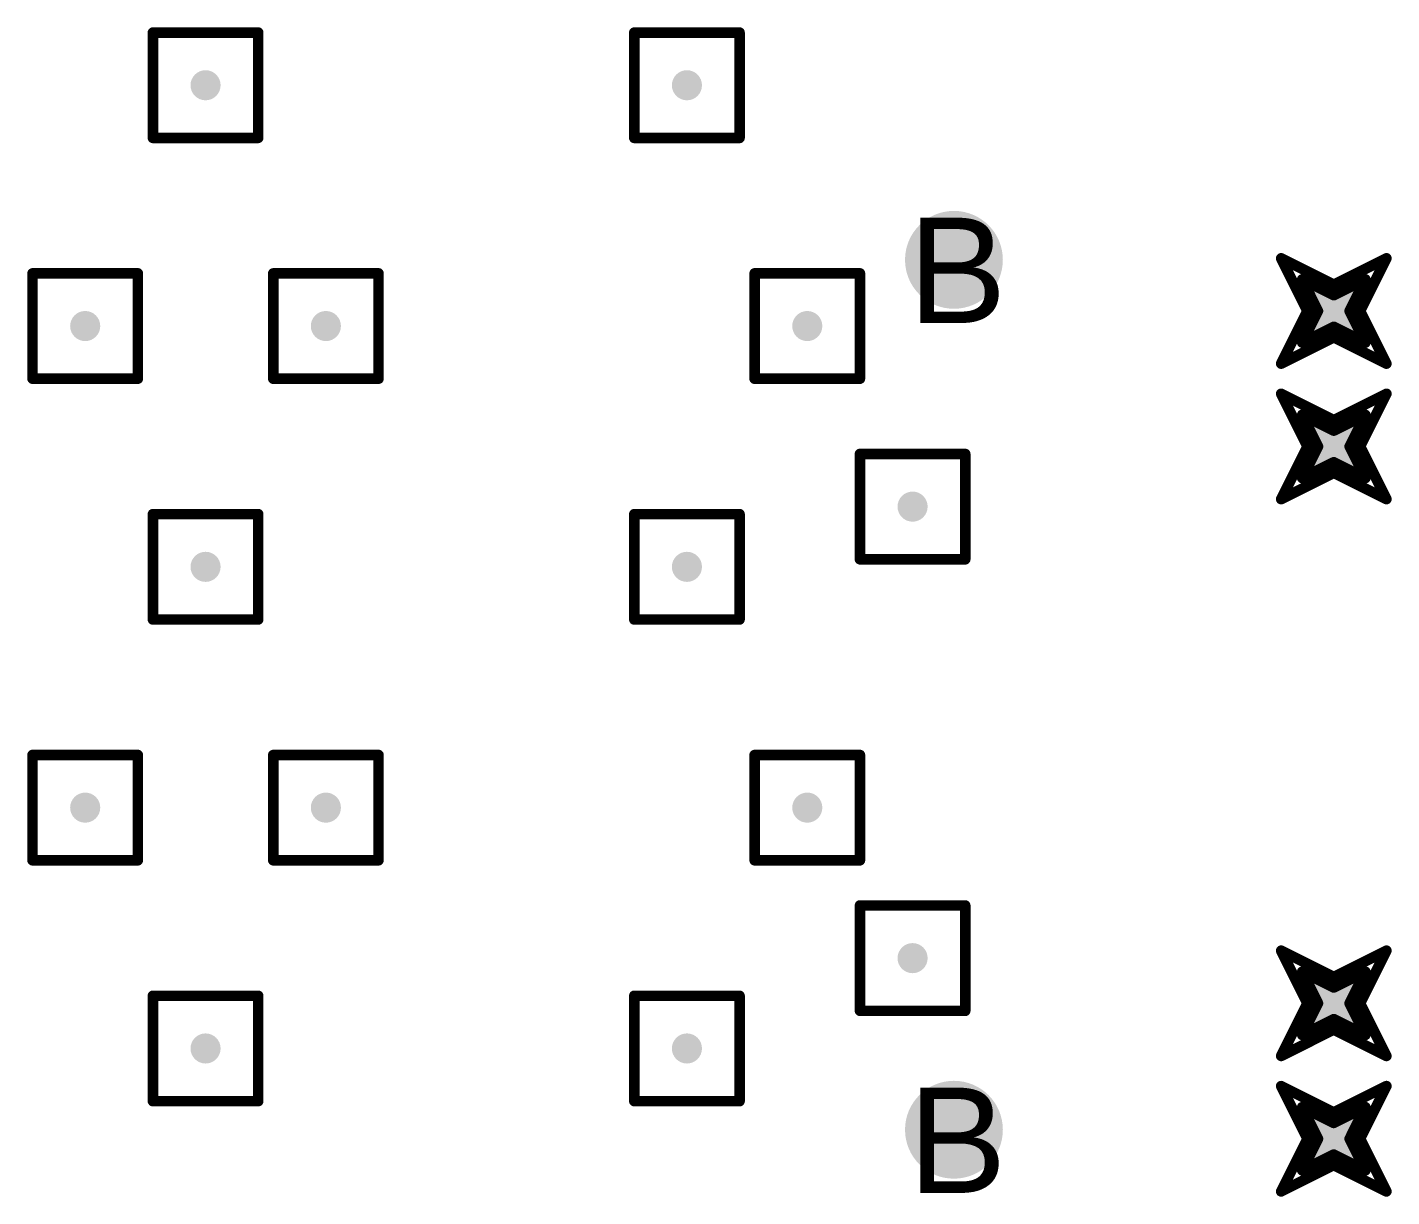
# Model space of a CAD drawing. Header units: inches. Extents: x 0 to 17, y 0 to 4.
# Drawn here: x 0.0085 to 0.3656, y 0.9297 to 1.2356 of the extents above; entities that cross this region are included whole.
import ezdxf

# ---------------------------------------------------------------- set-up
doc = ezdxf.new("R2010")
doc.units = ezdxf.units.IN
doc.header["$MEASUREMENT"] = 0
for name, color, linetype in [('Drill Drawing', 1, 'Continuous'), ('Pad Holes', 156, 'Continuous'), ('Via Holes', 16, 'Continuous')]:
    doc.layers.add(name, color=color, linetype=linetype)
doc.styles.add('Arial', font='', dxfattribs={"height": 0.2})
doc.styles.get('Arial').set_extended_font_data('Arial')

# ---------------------------------------------------------------- blocks, each defined once
blk = doc.blocks.new('16PF_026_125')
at = {"layer": 'Pad Holes'}
h = blk.add_hatch(color=7, dxfattribs=at)
edge = h.paths.add_edge_path()
edge.add_arc((-0.11378, 0), 0.0128, 0, 360)
h = blk.add_hatch(color=7, dxfattribs=at)
edge = h.paths.add_edge_path()
edge.add_arc((0.11378, 0), 0.0128, 0, 360)

msp = doc.modelspace()

# ---------------------------------------------------------------- hatches: boundary and pattern name
at = {"layer": 'Via Holes'}
h = msp.add_hatch(color=7, dxfattribs=at)
edge = h.paths.add_edge_path()
edge.add_arc((0.05512, 1.22047), 0.00394, 0, 360)
h = msp.add_hatch(color=7, dxfattribs=at)
edge = h.paths.add_edge_path()
edge.add_arc((0.1811, 1.22047), 0.00394, 0, 360)
h = msp.add_hatch(color=7, dxfattribs=at)
edge = h.paths.add_edge_path()
edge.add_arc((0.35039, 1.16142), 0.00787, 0, 360)
h = msp.add_hatch(color=7, dxfattribs=at)
edge = h.paths.add_edge_path()
edge.add_arc((0.02362, 1.15748), 0.00394, 0, 360)
h = msp.add_hatch(color=7, dxfattribs=at)
edge = h.paths.add_edge_path()
edge.add_arc((0.08661, 1.15748), 0.00394, 0, 360)
h = msp.add_hatch(color=7, dxfattribs=at)
edge = h.paths.add_edge_path()
edge.add_arc((0.2126, 1.15748), 0.00394, 0, 360)
h = msp.add_hatch(color=7, dxfattribs=at)
edge = h.paths.add_edge_path()
edge.add_arc((0.35039, 1.12598), 0.00787, 0, 360)
h = msp.add_hatch(color=7, dxfattribs=at)
edge = h.paths.add_edge_path()
edge.add_arc((0.24016, 1.11024), 0.00394, 0, 360)
h = msp.add_hatch(color=7, dxfattribs=at)
edge = h.paths.add_edge_path()
edge.add_arc((0.05512, 1.09449), 0.00394, 0, 360)
h = msp.add_hatch(color=7, dxfattribs=at)
edge = h.paths.add_edge_path()
edge.add_arc((0.1811, 1.09449), 0.00394, 0, 360)
h = msp.add_hatch(color=7, dxfattribs=at)
edge = h.paths.add_edge_path()
edge.add_arc((0.02362, 1.0315), 0.00394, 0, 360)
h = msp.add_hatch(color=7, dxfattribs=at)
edge = h.paths.add_edge_path()
edge.add_arc((0.08661, 1.0315), 0.00394, 0, 360)
h = msp.add_hatch(color=7, dxfattribs=at)
edge = h.paths.add_edge_path()
edge.add_arc((0.2126, 1.0315), 0.00394, 0, 360)
h = msp.add_hatch(color=7, dxfattribs=at)
edge = h.paths.add_edge_path()
edge.add_arc((0.24016, 0.99213), 0.00394, 0, 360)
h = msp.add_hatch(color=7, dxfattribs=at)
edge = h.paths.add_edge_path()
edge.add_arc((0.35039, 0.98032), 0.00787, 0, 360)
h = msp.add_hatch(color=7, dxfattribs=at)
edge = h.paths.add_edge_path()
edge.add_arc((0.05512, 0.9685), 0.00394, 0, 360)
h = msp.add_hatch(color=7, dxfattribs=at)
edge = h.paths.add_edge_path()
edge.add_arc((0.1811, 0.9685), 0.00394, 0, 360)
h = msp.add_hatch(color=7, dxfattribs=at)
edge = h.paths.add_edge_path()
edge.add_arc((0.35039, 0.94488), 0.00787, 0, 360)

# ---------------------------------------------------------------- linework, layer by layer
at = {"layer": 'Drill Drawing'}
for points in [[(0.04134, 1.23425, 0.00276, 0.00276, 0), (0.0689, 1.23425, 0.00276, 0.00276, 0)], [(0.04134, 1.20669, 0.00276, 0.00276, 0), (0.04134, 1.23425, 0.00276, 0.00276, 0)], [(0.0689, 1.20669, 0.00276, 0.00276, 0), (0.0689, 1.23425, 0.00276, 0.00276, 0)], [(0.16732, 1.23425, 0.00276, 0.00276, 0), (0.19488, 1.23425, 0.00276, 0.00276, 0)], [(0.16732, 1.20669, 0.00276, 0.00276, 0), (0.16732, 1.23425, 0.00276, 0.00276, 0)], [(0.19488, 1.20669, 0.00276, 0.00276, 0), (0.19488, 1.23425, 0.00276, 0.00276, 0)], [(0.04134, 1.20669, 0.00276, 0.00276, 0), (0.0689, 1.20669, 0.00276, 0.00276, 0)], [(0.16732, 1.20669, 0.00276, 0.00276, 0), (0.19488, 1.20669, 0.00276, 0.00276, 0)], [(0.33661, 1.1752, 0.00276, 0.00276, 0), (0.35039, 1.16831, 0.00276, 0.00276, 0)], [(0.33661, 1.1752, 0.00276, 0.00276, 0), (0.3435, 1.16142, 0.00276, 0.00276, 0)], [(0.35039, 1.16831, 0.00276, 0.00276, 0), (0.36417, 1.1752, 0.00276, 0.00276, 0)], [(0.35728, 1.16142, 0.00276, 0.00276, 0), (0.36417, 1.1752, 0.00276, 0.00276, 0)], [(0.00984, 1.17126, 0.00276, 0.00276, 0), (0.0374, 1.17126, 0.00276, 0.00276, 0)], [(0.00984, 1.1437, 0.00276, 0.00276, 0), (0.00984, 1.17126, 0.00276, 0.00276, 0)], [(0.0374, 1.1437, 0.00276, 0.00276, 0), (0.0374, 1.17126, 0.00276, 0.00276, 0)], [(0.07283, 1.17126, 0.00276, 0.00276, 0), (0.10039, 1.17126, 0.00276, 0.00276, 0)], [(0.07283, 1.1437, 0.00276, 0.00276, 0), (0.07283, 1.17126, 0.00276, 0.00276, 0)], [(0.10039, 1.1437, 0.00276, 0.00276, 0), (0.10039, 1.17126, 0.00276, 0.00276, 0)], [(0.19882, 1.17126, 0.00276, 0.00276, 0), (0.22638, 1.17126, 0.00276, 0.00276, 0)], [(0.19882, 1.1437, 0.00276, 0.00276, 0), (0.19882, 1.17126, 0.00276, 0.00276, 0)], [(0.22638, 1.1437, 0.00276, 0.00276, 0), (0.22638, 1.17126, 0.00276, 0.00276, 0)], [(0.34213, 1.16969, 0.00276, 0.00276, 0), (0.35039, 1.16555, 0.00276, 0.00276, 0)], [(0.34213, 1.16969, 0.00276, 0.00276, 0), (0.34626, 1.16142, 0.00276, 0.00276, 0)], [(0.35039, 1.16555, 0.00276, 0.00276, 0), (0.35866, 1.16969, 0.00276, 0.00276, 0)], [(0.35453, 1.16142, 0.00276, 0.00276, 0), (0.35866, 1.16969, 0.00276, 0.00276, 0)], [(0.33661, 1.14764, 0.00276, 0.00276, 0), (0.3435, 1.16142, 0.00276, 0.00276, 0)], [(0.34213, 1.15315, 0.00276, 0.00276, 0), (0.34626, 1.16142, 0.00276, 0.00276, 0)], [(0.35453, 1.16142, 0.00276, 0.00276, 0), (0.35866, 1.15315, 0.00276, 0.00276, 0)], [(0.35728, 1.16142, 0.00276, 0.00276, 0), (0.36417, 1.14764, 0.00276, 0.00276, 0)], [(0.34213, 1.15315, 0.00276, 0.00276, 0), (0.35039, 1.15728, 0.00276, 0.00276, 0)], [(0.35039, 1.15728, 0.00276, 0.00276, 0), (0.35866, 1.15315, 0.00276, 0.00276, 0)], [(0.33661, 1.14764, 0.00276, 0.00276, 0), (0.35039, 1.15453, 0.00276, 0.00276, 0)], [(0.35039, 1.15453, 0.00276, 0.00276, 0), (0.36417, 1.14764, 0.00276, 0.00276, 0)], [(0.00984, 1.1437, 0.00276, 0.00276, 0), (0.0374, 1.1437, 0.00276, 0.00276, 0)], [(0.07283, 1.1437, 0.00276, 0.00276, 0), (0.10039, 1.1437, 0.00276, 0.00276, 0)], [(0.19882, 1.1437, 0.00276, 0.00276, 0), (0.22638, 1.1437, 0.00276, 0.00276, 0)], [(0.33661, 1.13976, 0.00276, 0.00276, 0), (0.35039, 1.13287, 0.00276, 0.00276, 0)], [(0.33661, 1.13976, 0.00276, 0.00276, 0), (0.3435, 1.12598, 0.00276, 0.00276, 0)], [(0.35039, 1.13287, 0.00276, 0.00276, 0), (0.36417, 1.13976, 0.00276, 0.00276, 0)], [(0.35728, 1.12598, 0.00276, 0.00276, 0), (0.36417, 1.13976, 0.00276, 0.00276, 0)], [(0.34213, 1.13425, 0.00276, 0.00276, 0), (0.35039, 1.13012, 0.00276, 0.00276, 0)], [(0.34213, 1.13425, 0.00276, 0.00276, 0), (0.34626, 1.12598, 0.00276, 0.00276, 0)], [(0.35039, 1.13012, 0.00276, 0.00276, 0), (0.35866, 1.13425, 0.00276, 0.00276, 0)], [(0.35453, 1.12598, 0.00276, 0.00276, 0), (0.35866, 1.13425, 0.00276, 0.00276, 0)], [(0.22638, 1.12402, 0.00276, 0.00276, 0), (0.25394, 1.12402, 0.00276, 0.00276, 0)], [(0.22638, 1.09646, 0.00276, 0.00276, 0), (0.22638, 1.12402, 0.00276, 0.00276, 0)], [(0.25394, 1.09646, 0.00276, 0.00276, 0), (0.25394, 1.12402, 0.00276, 0.00276, 0)], [(0.33661, 1.1122, 0.00276, 0.00276, 0), (0.3435, 1.12598, 0.00276, 0.00276, 0)], [(0.34213, 1.11772, 0.00276, 0.00276, 0), (0.34626, 1.12598, 0.00276, 0.00276, 0)], [(0.35453, 1.12598, 0.00276, 0.00276, 0), (0.35866, 1.11772, 0.00276, 0.00276, 0)], [(0.35728, 1.12598, 0.00276, 0.00276, 0), (0.36417, 1.1122, 0.00276, 0.00276, 0)], [(0.34213, 1.11772, 0.00276, 0.00276, 0), (0.35039, 1.12185, 0.00276, 0.00276, 0)], [(0.35039, 1.12185, 0.00276, 0.00276, 0), (0.35866, 1.11772, 0.00276, 0.00276, 0)], [(0.33661, 1.1122, 0.00276, 0.00276, 0), (0.35039, 1.11909, 0.00276, 0.00276, 0)], [(0.35039, 1.11909, 0.00276, 0.00276, 0), (0.36417, 1.1122, 0.00276, 0.00276, 0)], [(0.04134, 1.10827, 0.00276, 0.00276, 0), (0.0689, 1.10827, 0.00276, 0.00276, 0)], [(0.04134, 1.08071, 0.00276, 0.00276, 0), (0.04134, 1.10827, 0.00276, 0.00276, 0)], [(0.0689, 1.08071, 0.00276, 0.00276, 0), (0.0689, 1.10827, 0.00276, 0.00276, 0)], [(0.16732, 1.10827, 0.00276, 0.00276, 0), (0.19488, 1.10827, 0.00276, 0.00276, 0)], [(0.16732, 1.08071, 0.00276, 0.00276, 0), (0.16732, 1.10827, 0.00276, 0.00276, 0)], [(0.19488, 1.08071, 0.00276, 0.00276, 0), (0.19488, 1.10827, 0.00276, 0.00276, 0)], [(0.22638, 1.09646, 0.00276, 0.00276, 0), (0.25394, 1.09646, 0.00276, 0.00276, 0)], [(0.04134, 1.08071, 0.00276, 0.00276, 0), (0.0689, 1.08071, 0.00276, 0.00276, 0)], [(0.16732, 1.08071, 0.00276, 0.00276, 0), (0.19488, 1.08071, 0.00276, 0.00276, 0)], [(0.00984, 1.04527, 0.00276, 0.00276, 0), (0.0374, 1.04527, 0.00276, 0.00276, 0)], [(0.00984, 1.01772, 0.00276, 0.00276, 0), (0.00984, 1.04527, 0.00276, 0.00276, 0)], [(0.0374, 1.01772, 0.00276, 0.00276, 0), (0.0374, 1.04527, 0.00276, 0.00276, 0)], [(0.07283, 1.04527, 0.00276, 0.00276, 0), (0.10039, 1.04527, 0.00276, 0.00276, 0)], [(0.07283, 1.01772, 0.00276, 0.00276, 0), (0.07283, 1.04527, 0.00276, 0.00276, 0)], [(0.10039, 1.01772, 0.00276, 0.00276, 0), (0.10039, 1.04527, 0.00276, 0.00276, 0)], [(0.19882, 1.04527, 0.00276, 0.00276, 0), (0.22638, 1.04527, 0.00276, 0.00276, 0)], [(0.19882, 1.01772, 0.00276, 0.00276, 0), (0.19882, 1.04527, 0.00276, 0.00276, 0)], [(0.22638, 1.01772, 0.00276, 0.00276, 0), (0.22638, 1.04527, 0.00276, 0.00276, 0)], [(0.00984, 1.01772, 0.00276, 0.00276, 0), (0.0374, 1.01772, 0.00276, 0.00276, 0)], [(0.07283, 1.01772, 0.00276, 0.00276, 0), (0.10039, 1.01772, 0.00276, 0.00276, 0)], [(0.19882, 1.01772, 0.00276, 0.00276, 0), (0.22638, 1.01772, 0.00276, 0.00276, 0)], [(0.22638, 1.00591, 0.00276, 0.00276, 0), (0.25394, 1.00591, 0.00276, 0.00276, 0)], [(0.22638, 0.97835, 0.00276, 0.00276, 0), (0.22638, 1.00591, 0.00276, 0.00276, 0)], [(0.25394, 0.97835, 0.00276, 0.00276, 0), (0.25394, 1.00591, 0.00276, 0.00276, 0)], [(0.33661, 0.99409, 0.00276, 0.00276, 0), (0.35039, 0.9872, 0.00276, 0.00276, 0)], [(0.33661, 0.99409, 0.00276, 0.00276, 0), (0.3435, 0.98032, 0.00276, 0.00276, 0)], [(0.35039, 0.9872, 0.00276, 0.00276, 0), (0.36417, 0.99409, 0.00276, 0.00276, 0)], [(0.35728, 0.98032, 0.00276, 0.00276, 0), (0.36417, 0.99409, 0.00276, 0.00276, 0)], [(0.34213, 0.98858, 0.00276, 0.00276, 0), (0.35039, 0.98445, 0.00276, 0.00276, 0)], [(0.34213, 0.98858, 0.00276, 0.00276, 0), (0.34626, 0.98032, 0.00276, 0.00276, 0)], [(0.35039, 0.98445, 0.00276, 0.00276, 0), (0.35866, 0.98858, 0.00276, 0.00276, 0)], [(0.35453, 0.98032, 0.00276, 0.00276, 0), (0.35866, 0.98858, 0.00276, 0.00276, 0)], [(0.04134, 0.98228, 0.00276, 0.00276, 0), (0.0689, 0.98228, 0.00276, 0.00276, 0)], [(0.04134, 0.95472, 0.00276, 0.00276, 0), (0.04134, 0.98228, 0.00276, 0.00276, 0)], [(0.0689, 0.95472, 0.00276, 0.00276, 0), (0.0689, 0.98228, 0.00276, 0.00276, 0)], [(0.16732, 0.98228, 0.00276, 0.00276, 0), (0.19488, 0.98228, 0.00276, 0.00276, 0)], [(0.16732, 0.95472, 0.00276, 0.00276, 0), (0.16732, 0.98228, 0.00276, 0.00276, 0)], [(0.19488, 0.95472, 0.00276, 0.00276, 0), (0.19488, 0.98228, 0.00276, 0.00276, 0)], [(0.22638, 0.97835, 0.00276, 0.00276, 0), (0.25394, 0.97835, 0.00276, 0.00276, 0)], [(0.33661, 0.96654, 0.00276, 0.00276, 0), (0.3435, 0.98032, 0.00276, 0.00276, 0)], [(0.34213, 0.97205, 0.00276, 0.00276, 0), (0.34626, 0.98032, 0.00276, 0.00276, 0)], [(0.35453, 0.98032, 0.00276, 0.00276, 0), (0.35866, 0.97205, 0.00276, 0.00276, 0)], [(0.35728, 0.98032, 0.00276, 0.00276, 0), (0.36417, 0.96654, 0.00276, 0.00276, 0)], [(0.34213, 0.97205, 0.00276, 0.00276, 0), (0.35039, 0.97618, 0.00276, 0.00276, 0)], [(0.35039, 0.97618, 0.00276, 0.00276, 0), (0.35866, 0.97205, 0.00276, 0.00276, 0)], [(0.33661, 0.96654, 0.00276, 0.00276, 0), (0.35039, 0.97343, 0.00276, 0.00276, 0)], [(0.35039, 0.97343, 0.00276, 0.00276, 0), (0.36417, 0.96654, 0.00276, 0.00276, 0)], [(0.33661, 0.95866, 0.00276, 0.00276, 0), (0.35039, 0.95177, 0.00276, 0.00276, 0)], [(0.33661, 0.95866, 0.00276, 0.00276, 0), (0.3435, 0.94488, 0.00276, 0.00276, 0)], [(0.35039, 0.95177, 0.00276, 0.00276, 0), (0.36417, 0.95866, 0.00276, 0.00276, 0)], [(0.35728, 0.94488, 0.00276, 0.00276, 0), (0.36417, 0.95866, 0.00276, 0.00276, 0)], [(0.04134, 0.95472, 0.00276, 0.00276, 0), (0.0689, 0.95472, 0.00276, 0.00276, 0)], [(0.16732, 0.95472, 0.00276, 0.00276, 0), (0.19488, 0.95472, 0.00276, 0.00276, 0)], [(0.34213, 0.95315, 0.00276, 0.00276, 0), (0.35039, 0.94902, 0.00276, 0.00276, 0)], [(0.34213, 0.95315, 0.00276, 0.00276, 0), (0.34626, 0.94488, 0.00276, 0.00276, 0)], [(0.35039, 0.94902, 0.00276, 0.00276, 0), (0.35866, 0.95315, 0.00276, 0.00276, 0)], [(0.35453, 0.94488, 0.00276, 0.00276, 0), (0.35866, 0.95315, 0.00276, 0.00276, 0)], [(0.33661, 0.9311, 0.00276, 0.00276, 0), (0.3435, 0.94488, 0.00276, 0.00276, 0)], [(0.34213, 0.93661, 0.00276, 0.00276, 0), (0.34626, 0.94488, 0.00276, 0.00276, 0)], [(0.35453, 0.94488, 0.00276, 0.00276, 0), (0.35866, 0.93661, 0.00276, 0.00276, 0)], [(0.35728, 0.94488, 0.00276, 0.00276, 0), (0.36417, 0.9311, 0.00276, 0.00276, 0)], [(0.33661, 0.9311, 0.00276, 0.00276, 0), (0.35039, 0.93799, 0.00276, 0.00276, 0)], [(0.34213, 0.93661, 0.00276, 0.00276, 0), (0.35039, 0.94075, 0.00276, 0.00276, 0)], [(0.35039, 0.94075, 0.00276, 0.00276, 0), (0.35866, 0.93661, 0.00276, 0.00276, 0)], [(0.35039, 0.93799, 0.00276, 0.00276, 0), (0.36417, 0.9311, 0.00276, 0.00276, 0)]]:
    msp.add_lwpolyline(points, format="xyseb", dxfattribs=at)
for points in [[(0.04065, 1.23425, 0.00138, 0.00138, 1), (0.04203, 1.23425, 0.00138, 0.00138, 1)], [(0.04065, 1.23425, 0.00138, 0.00138, 1), (0.04203, 1.23425, 0.00138, 0.00138, 1)], [(0.06821, 1.23425, 0.00138, 0.00138, 1), (0.06959, 1.23425, 0.00138, 0.00138, 1)], [(0.06821, 1.23425, 0.00138, 0.00138, 1), (0.06959, 1.23425, 0.00138, 0.00138, 1)], [(0.16663, 1.23425, 0.00138, 0.00138, 1), (0.16801, 1.23425, 0.00138, 0.00138, 1)], [(0.16663, 1.23425, 0.00138, 0.00138, 1), (0.16801, 1.23425, 0.00138, 0.00138, 1)], [(0.19419, 1.23425, 0.00138, 0.00138, 1), (0.19557, 1.23425, 0.00138, 0.00138, 1)], [(0.19419, 1.23425, 0.00138, 0.00138, 1), (0.19557, 1.23425, 0.00138, 0.00138, 1)], [(0.04065, 1.20669, 0.00138, 0.00138, 1), (0.04203, 1.20669, 0.00138, 0.00138, 1)], [(0.04065, 1.20669, 0.00138, 0.00138, 1), (0.04203, 1.20669, 0.00138, 0.00138, 1)], [(0.06821, 1.20669, 0.00138, 0.00138, 1), (0.06959, 1.20669, 0.00138, 0.00138, 1)], [(0.06821, 1.20669, 0.00138, 0.00138, 1), (0.06959, 1.20669, 0.00138, 0.00138, 1)], [(0.16663, 1.20669, 0.00138, 0.00138, 1), (0.16801, 1.20669, 0.00138, 0.00138, 1)], [(0.16663, 1.20669, 0.00138, 0.00138, 1), (0.16801, 1.20669, 0.00138, 0.00138, 1)], [(0.19419, 1.20669, 0.00138, 0.00138, 1), (0.19557, 1.20669, 0.00138, 0.00138, 1)], [(0.19419, 1.20669, 0.00138, 0.00138, 1), (0.19557, 1.20669, 0.00138, 0.00138, 1)], [(0.33593, 1.1752, 0.00138, 0.00138, 1), (0.3373, 1.1752, 0.00138, 0.00138, 1)], [(0.33593, 1.1752, 0.00138, 0.00138, 1), (0.3373, 1.1752, 0.00138, 0.00138, 1)], [(0.36348, 1.1752, 0.00138, 0.00138, 1), (0.36486, 1.1752, 0.00138, 0.00138, 1)], [(0.36348, 1.1752, 0.00138, 0.00138, 1), (0.36486, 1.1752, 0.00138, 0.00138, 1)], [(0.00915, 1.17126, 0.00138, 0.00138, 1), (0.01053, 1.17126, 0.00138, 0.00138, 1)], [(0.00915, 1.17126, 0.00138, 0.00138, 1), (0.01053, 1.17126, 0.00138, 0.00138, 1)], [(0.03671, 1.17126, 0.00138, 0.00138, 1), (0.03809, 1.17126, 0.00138, 0.00138, 1)], [(0.03671, 1.17126, 0.00138, 0.00138, 1), (0.03809, 1.17126, 0.00138, 0.00138, 1)], [(0.07215, 1.17126, 0.00138, 0.00138, 1), (0.07352, 1.17126, 0.00138, 0.00138, 1)], [(0.07215, 1.17126, 0.00138, 0.00138, 1), (0.07352, 1.17126, 0.00138, 0.00138, 1)], [(0.0997, 1.17126, 0.00138, 0.00138, 1), (0.10108, 1.17126, 0.00138, 0.00138, 1)], [(0.0997, 1.17126, 0.00138, 0.00138, 1), (0.10108, 1.17126, 0.00138, 0.00138, 1)], [(0.19813, 1.17126, 0.00138, 0.00138, 1), (0.19951, 1.17126, 0.00138, 0.00138, 1)], [(0.19813, 1.17126, 0.00138, 0.00138, 1), (0.19951, 1.17126, 0.00138, 0.00138, 1)], [(0.22569, 1.17126, 0.00138, 0.00138, 1), (0.22707, 1.17126, 0.00138, 0.00138, 1)], [(0.22569, 1.17126, 0.00138, 0.00138, 1), (0.22707, 1.17126, 0.00138, 0.00138, 1)], [(0.34144, 1.16969, 0.00138, 0.00138, 1), (0.34281, 1.16969, 0.00138, 0.00138, 1)], [(0.34144, 1.16969, 0.00138, 0.00138, 1), (0.34281, 1.16969, 0.00138, 0.00138, 1)], [(0.3497, 1.16831, 0.00138, 0.00138, 1), (0.35108, 1.16831, 0.00138, 0.00138, 1)], [(0.3497, 1.16831, 0.00138, 0.00138, 1), (0.35108, 1.16831, 0.00138, 0.00138, 1)], [(0.35797, 1.16969, 0.00138, 0.00138, 1), (0.35935, 1.16969, 0.00138, 0.00138, 1)], [(0.35797, 1.16969, 0.00138, 0.00138, 1), (0.35935, 1.16969, 0.00138, 0.00138, 1)], [(0.3497, 1.16555, 0.00138, 0.00138, 1), (0.35108, 1.16555, 0.00138, 0.00138, 1)], [(0.3497, 1.16555, 0.00138, 0.00138, 1), (0.35108, 1.16555, 0.00138, 0.00138, 1)], [(0.34281, 1.16142, 0.00138, 0.00138, 1), (0.34419, 1.16142, 0.00138, 0.00138, 1)], [(0.34281, 1.16142, 0.00138, 0.00138, 1), (0.34419, 1.16142, 0.00138, 0.00138, 1)], [(0.34557, 1.16142, 0.00138, 0.00138, 1), (0.34695, 1.16142, 0.00138, 0.00138, 1)], [(0.34557, 1.16142, 0.00138, 0.00138, 1), (0.34695, 1.16142, 0.00138, 0.00138, 1)], [(0.35384, 1.16142, 0.00138, 0.00138, 1), (0.35522, 1.16142, 0.00138, 0.00138, 1)], [(0.35384, 1.16142, 0.00138, 0.00138, 1), (0.35522, 1.16142, 0.00138, 0.00138, 1)], [(0.35659, 1.16142, 0.00138, 0.00138, 1), (0.35797, 1.16142, 0.00138, 0.00138, 1)], [(0.35659, 1.16142, 0.00138, 0.00138, 1), (0.35797, 1.16142, 0.00138, 0.00138, 1)], [(0.3497, 1.15728, 0.00138, 0.00138, 1), (0.35108, 1.15728, 0.00138, 0.00138, 1)], [(0.3497, 1.15728, 0.00138, 0.00138, 1), (0.35108, 1.15728, 0.00138, 0.00138, 1)], [(0.34144, 1.15315, 0.00138, 0.00138, 1), (0.34281, 1.15315, 0.00138, 0.00138, 1)], [(0.34144, 1.15315, 0.00138, 0.00138, 1), (0.34281, 1.15315, 0.00138, 0.00138, 1)], [(0.3497, 1.15453, 0.00138, 0.00138, 1), (0.35108, 1.15453, 0.00138, 0.00138, 1)], [(0.3497, 1.15453, 0.00138, 0.00138, 1), (0.35108, 1.15453, 0.00138, 0.00138, 1)], [(0.35797, 1.15315, 0.00138, 0.00138, 1), (0.35935, 1.15315, 0.00138, 0.00138, 1)], [(0.35797, 1.15315, 0.00138, 0.00138, 1), (0.35935, 1.15315, 0.00138, 0.00138, 1)], [(0.33593, 1.14764, 0.00138, 0.00138, 1), (0.3373, 1.14764, 0.00138, 0.00138, 1)], [(0.33593, 1.14764, 0.00138, 0.00138, 1), (0.3373, 1.14764, 0.00138, 0.00138, 1)], [(0.36348, 1.14764, 0.00138, 0.00138, 1), (0.36486, 1.14764, 0.00138, 0.00138, 1)], [(0.36348, 1.14764, 0.00138, 0.00138, 1), (0.36486, 1.14764, 0.00138, 0.00138, 1)], [(0.00915, 1.1437, 0.00138, 0.00138, 1), (0.01053, 1.1437, 0.00138, 0.00138, 1)], [(0.00915, 1.1437, 0.00138, 0.00138, 1), (0.01053, 1.1437, 0.00138, 0.00138, 1)], [(0.03671, 1.1437, 0.00138, 0.00138, 1), (0.03809, 1.1437, 0.00138, 0.00138, 1)], [(0.03671, 1.1437, 0.00138, 0.00138, 1), (0.03809, 1.1437, 0.00138, 0.00138, 1)], [(0.07215, 1.1437, 0.00138, 0.00138, 1), (0.07352, 1.1437, 0.00138, 0.00138, 1)], [(0.07215, 1.1437, 0.00138, 0.00138, 1), (0.07352, 1.1437, 0.00138, 0.00138, 1)], [(0.0997, 1.1437, 0.00138, 0.00138, 1), (0.10108, 1.1437, 0.00138, 0.00138, 1)], [(0.0997, 1.1437, 0.00138, 0.00138, 1), (0.10108, 1.1437, 0.00138, 0.00138, 1)], [(0.19813, 1.1437, 0.00138, 0.00138, 1), (0.19951, 1.1437, 0.00138, 0.00138, 1)], [(0.19813, 1.1437, 0.00138, 0.00138, 1), (0.19951, 1.1437, 0.00138, 0.00138, 1)], [(0.22569, 1.1437, 0.00138, 0.00138, 1), (0.22707, 1.1437, 0.00138, 0.00138, 1)], [(0.22569, 1.1437, 0.00138, 0.00138, 1), (0.22707, 1.1437, 0.00138, 0.00138, 1)], [(0.33593, 1.13976, 0.00138, 0.00138, 1), (0.3373, 1.13976, 0.00138, 0.00138, 1)], [(0.33593, 1.13976, 0.00138, 0.00138, 1), (0.3373, 1.13976, 0.00138, 0.00138, 1)], [(0.36348, 1.13976, 0.00138, 0.00138, 1), (0.36486, 1.13976, 0.00138, 0.00138, 1)], [(0.36348, 1.13976, 0.00138, 0.00138, 1), (0.36486, 1.13976, 0.00138, 0.00138, 1)], [(0.34144, 1.13425, 0.00138, 0.00138, 1), (0.34281, 1.13425, 0.00138, 0.00138, 1)], [(0.34144, 1.13425, 0.00138, 0.00138, 1), (0.34281, 1.13425, 0.00138, 0.00138, 1)], [(0.35797, 1.13425, 0.00138, 0.00138, 1), (0.35935, 1.13425, 0.00138, 0.00138, 1)], [(0.35797, 1.13425, 0.00138, 0.00138, 1), (0.35935, 1.13425, 0.00138, 0.00138, 1)], [(0.3497, 1.13287, 0.00138, 0.00138, 1), (0.35108, 1.13287, 0.00138, 0.00138, 1)], [(0.3497, 1.13287, 0.00138, 0.00138, 1), (0.35108, 1.13287, 0.00138, 0.00138, 1)], [(0.3497, 1.13012, 0.00138, 0.00138, 1), (0.35108, 1.13012, 0.00138, 0.00138, 1)], [(0.3497, 1.13012, 0.00138, 0.00138, 1), (0.35108, 1.13012, 0.00138, 0.00138, 1)], [(0.22569, 1.12402, 0.00138, 0.00138, 1), (0.22707, 1.12402, 0.00138, 0.00138, 1)], [(0.22569, 1.12402, 0.00138, 0.00138, 1), (0.22707, 1.12402, 0.00138, 0.00138, 1)], [(0.25325, 1.12402, 0.00138, 0.00138, 1), (0.25463, 1.12402, 0.00138, 0.00138, 1)], [(0.25325, 1.12402, 0.00138, 0.00138, 1), (0.25463, 1.12402, 0.00138, 0.00138, 1)], [(0.34281, 1.12598, 0.00138, 0.00138, 1), (0.34419, 1.12598, 0.00138, 0.00138, 1)], [(0.34281, 1.12598, 0.00138, 0.00138, 1), (0.34419, 1.12598, 0.00138, 0.00138, 1)], [(0.34557, 1.12598, 0.00138, 0.00138, 1), (0.34695, 1.12598, 0.00138, 0.00138, 1)], [(0.34557, 1.12598, 0.00138, 0.00138, 1), (0.34695, 1.12598, 0.00138, 0.00138, 1)], [(0.35384, 1.12598, 0.00138, 0.00138, 1), (0.35522, 1.12598, 0.00138, 0.00138, 1)], [(0.35384, 1.12598, 0.00138, 0.00138, 1), (0.35522, 1.12598, 0.00138, 0.00138, 1)], [(0.35659, 1.12598, 0.00138, 0.00138, 1), (0.35797, 1.12598, 0.00138, 0.00138, 1)], [(0.35659, 1.12598, 0.00138, 0.00138, 1), (0.35797, 1.12598, 0.00138, 0.00138, 1)], [(0.3497, 1.12185, 0.00138, 0.00138, 1), (0.35108, 1.12185, 0.00138, 0.00138, 1)], [(0.3497, 1.12185, 0.00138, 0.00138, 1), (0.35108, 1.12185, 0.00138, 0.00138, 1)], [(0.34144, 1.11772, 0.00138, 0.00138, 1), (0.34281, 1.11772, 0.00138, 0.00138, 1)], [(0.34144, 1.11772, 0.00138, 0.00138, 1), (0.34281, 1.11772, 0.00138, 0.00138, 1)], [(0.3497, 1.11909, 0.00138, 0.00138, 1), (0.35108, 1.11909, 0.00138, 0.00138, 1)], [(0.3497, 1.11909, 0.00138, 0.00138, 1), (0.35108, 1.11909, 0.00138, 0.00138, 1)], [(0.35797, 1.11772, 0.00138, 0.00138, 1), (0.35935, 1.11772, 0.00138, 0.00138, 1)], [(0.35797, 1.11772, 0.00138, 0.00138, 1), (0.35935, 1.11772, 0.00138, 0.00138, 1)], [(0.33593, 1.1122, 0.00138, 0.00138, 1), (0.3373, 1.1122, 0.00138, 0.00138, 1)], [(0.33593, 1.1122, 0.00138, 0.00138, 1), (0.3373, 1.1122, 0.00138, 0.00138, 1)], [(0.36348, 1.1122, 0.00138, 0.00138, 1), (0.36486, 1.1122, 0.00138, 0.00138, 1)], [(0.36348, 1.1122, 0.00138, 0.00138, 1), (0.36486, 1.1122, 0.00138, 0.00138, 1)], [(0.04065, 1.10827, 0.00138, 0.00138, 1), (0.04203, 1.10827, 0.00138, 0.00138, 1)], [(0.04065, 1.10827, 0.00138, 0.00138, 1), (0.04203, 1.10827, 0.00138, 0.00138, 1)], [(0.06821, 1.10827, 0.00138, 0.00138, 1), (0.06959, 1.10827, 0.00138, 0.00138, 1)], [(0.06821, 1.10827, 0.00138, 0.00138, 1), (0.06959, 1.10827, 0.00138, 0.00138, 1)], [(0.16663, 1.10827, 0.00138, 0.00138, 1), (0.16801, 1.10827, 0.00138, 0.00138, 1)], [(0.16663, 1.10827, 0.00138, 0.00138, 1), (0.16801, 1.10827, 0.00138, 0.00138, 1)], [(0.19419, 1.10827, 0.00138, 0.00138, 1), (0.19557, 1.10827, 0.00138, 0.00138, 1)], [(0.19419, 1.10827, 0.00138, 0.00138, 1), (0.19557, 1.10827, 0.00138, 0.00138, 1)], [(0.22569, 1.09646, 0.00138, 0.00138, 1), (0.22707, 1.09646, 0.00138, 0.00138, 1)], [(0.22569, 1.09646, 0.00138, 0.00138, 1), (0.22707, 1.09646, 0.00138, 0.00138, 1)], [(0.25325, 1.09646, 0.00138, 0.00138, 1), (0.25463, 1.09646, 0.00138, 0.00138, 1)], [(0.25325, 1.09646, 0.00138, 0.00138, 1), (0.25463, 1.09646, 0.00138, 0.00138, 1)], [(0.04065, 1.08071, 0.00138, 0.00138, 1), (0.04203, 1.08071, 0.00138, 0.00138, 1)], [(0.04065, 1.08071, 0.00138, 0.00138, 1), (0.04203, 1.08071, 0.00138, 0.00138, 1)], [(0.06821, 1.08071, 0.00138, 0.00138, 1), (0.06959, 1.08071, 0.00138, 0.00138, 1)], [(0.06821, 1.08071, 0.00138, 0.00138, 1), (0.06959, 1.08071, 0.00138, 0.00138, 1)], [(0.16663, 1.08071, 0.00138, 0.00138, 1), (0.16801, 1.08071, 0.00138, 0.00138, 1)], [(0.16663, 1.08071, 0.00138, 0.00138, 1), (0.16801, 1.08071, 0.00138, 0.00138, 1)], [(0.19419, 1.08071, 0.00138, 0.00138, 1), (0.19557, 1.08071, 0.00138, 0.00138, 1)], [(0.19419, 1.08071, 0.00138, 0.00138, 1), (0.19557, 1.08071, 0.00138, 0.00138, 1)], [(0.00915, 1.04527, 0.00138, 0.00138, 1), (0.01053, 1.04527, 0.00138, 0.00138, 1)], [(0.00915, 1.04527, 0.00138, 0.00138, 1), (0.01053, 1.04527, 0.00138, 0.00138, 1)], [(0.03671, 1.04527, 0.00138, 0.00138, 1), (0.03809, 1.04527, 0.00138, 0.00138, 1)], [(0.03671, 1.04527, 0.00138, 0.00138, 1), (0.03809, 1.04527, 0.00138, 0.00138, 1)], [(0.07215, 1.04527, 0.00138, 0.00138, 1), (0.07352, 1.04527, 0.00138, 0.00138, 1)], [(0.07215, 1.04527, 0.00138, 0.00138, 1), (0.07352, 1.04527, 0.00138, 0.00138, 1)], [(0.0997, 1.04527, 0.00138, 0.00138, 1), (0.10108, 1.04527, 0.00138, 0.00138, 1)], [(0.0997, 1.04527, 0.00138, 0.00138, 1), (0.10108, 1.04527, 0.00138, 0.00138, 1)], [(0.19813, 1.04527, 0.00138, 0.00138, 1), (0.19951, 1.04527, 0.00138, 0.00138, 1)], [(0.19813, 1.04527, 0.00138, 0.00138, 1), (0.19951, 1.04527, 0.00138, 0.00138, 1)], [(0.22569, 1.04527, 0.00138, 0.00138, 1), (0.22707, 1.04527, 0.00138, 0.00138, 1)], [(0.22569, 1.04527, 0.00138, 0.00138, 1), (0.22707, 1.04527, 0.00138, 0.00138, 1)], [(0.00915, 1.01772, 0.00138, 0.00138, 1), (0.01053, 1.01772, 0.00138, 0.00138, 1)], [(0.00915, 1.01772, 0.00138, 0.00138, 1), (0.01053, 1.01772, 0.00138, 0.00138, 1)], [(0.03671, 1.01772, 0.00138, 0.00138, 1), (0.03809, 1.01772, 0.00138, 0.00138, 1)], [(0.03671, 1.01772, 0.00138, 0.00138, 1), (0.03809, 1.01772, 0.00138, 0.00138, 1)], [(0.07215, 1.01772, 0.00138, 0.00138, 1), (0.07352, 1.01772, 0.00138, 0.00138, 1)], [(0.07215, 1.01772, 0.00138, 0.00138, 1), (0.07352, 1.01772, 0.00138, 0.00138, 1)], [(0.0997, 1.01772, 0.00138, 0.00138, 1), (0.10108, 1.01772, 0.00138, 0.00138, 1)], [(0.0997, 1.01772, 0.00138, 0.00138, 1), (0.10108, 1.01772, 0.00138, 0.00138, 1)], [(0.19813, 1.01772, 0.00138, 0.00138, 1), (0.19951, 1.01772, 0.00138, 0.00138, 1)], [(0.19813, 1.01772, 0.00138, 0.00138, 1), (0.19951, 1.01772, 0.00138, 0.00138, 1)], [(0.22569, 1.01772, 0.00138, 0.00138, 1), (0.22707, 1.01772, 0.00138, 0.00138, 1)], [(0.22569, 1.01772, 0.00138, 0.00138, 1), (0.22707, 1.01772, 0.00138, 0.00138, 1)], [(0.22569, 1.00591, 0.00138, 0.00138, 1), (0.22707, 1.00591, 0.00138, 0.00138, 1)], [(0.22569, 1.00591, 0.00138, 0.00138, 1), (0.22707, 1.00591, 0.00138, 0.00138, 1)], [(0.25325, 1.00591, 0.00138, 0.00138, 1), (0.25463, 1.00591, 0.00138, 0.00138, 1)], [(0.25325, 1.00591, 0.00138, 0.00138, 1), (0.25463, 1.00591, 0.00138, 0.00138, 1)], [(0.33593, 0.99409, 0.00138, 0.00138, 1), (0.3373, 0.99409, 0.00138, 0.00138, 1)], [(0.33593, 0.99409, 0.00138, 0.00138, 1), (0.3373, 0.99409, 0.00138, 0.00138, 1)], [(0.36348, 0.99409, 0.00138, 0.00138, 1), (0.36486, 0.99409, 0.00138, 0.00138, 1)], [(0.36348, 0.99409, 0.00138, 0.00138, 1), (0.36486, 0.99409, 0.00138, 0.00138, 1)], [(0.34144, 0.98858, 0.00138, 0.00138, 1), (0.34281, 0.98858, 0.00138, 0.00138, 1)], [(0.34144, 0.98858, 0.00138, 0.00138, 1), (0.34281, 0.98858, 0.00138, 0.00138, 1)], [(0.35797, 0.98858, 0.00138, 0.00138, 1), (0.35935, 0.98858, 0.00138, 0.00138, 1)], [(0.35797, 0.98858, 0.00138, 0.00138, 1), (0.35935, 0.98858, 0.00138, 0.00138, 1)], [(0.3497, 0.9872, 0.00138, 0.00138, 1), (0.35108, 0.9872, 0.00138, 0.00138, 1)], [(0.3497, 0.9872, 0.00138, 0.00138, 1), (0.35108, 0.9872, 0.00138, 0.00138, 1)], [(0.3497, 0.98445, 0.00138, 0.00138, 1), (0.35108, 0.98445, 0.00138, 0.00138, 1)], [(0.3497, 0.98445, 0.00138, 0.00138, 1), (0.35108, 0.98445, 0.00138, 0.00138, 1)], [(0.04065, 0.98228, 0.00138, 0.00138, 1), (0.04203, 0.98228, 0.00138, 0.00138, 1)], [(0.04065, 0.98228, 0.00138, 0.00138, 1), (0.04203, 0.98228, 0.00138, 0.00138, 1)], [(0.06821, 0.98228, 0.00138, 0.00138, 1), (0.06959, 0.98228, 0.00138, 0.00138, 1)], [(0.06821, 0.98228, 0.00138, 0.00138, 1), (0.06959, 0.98228, 0.00138, 0.00138, 1)], [(0.16663, 0.98228, 0.00138, 0.00138, 1), (0.16801, 0.98228, 0.00138, 0.00138, 1)], [(0.16663, 0.98228, 0.00138, 0.00138, 1), (0.16801, 0.98228, 0.00138, 0.00138, 1)], [(0.19419, 0.98228, 0.00138, 0.00138, 1), (0.19557, 0.98228, 0.00138, 0.00138, 1)], [(0.19419, 0.98228, 0.00138, 0.00138, 1), (0.19557, 0.98228, 0.00138, 0.00138, 1)], [(0.22569, 0.97835, 0.00138, 0.00138, 1), (0.22707, 0.97835, 0.00138, 0.00138, 1)], [(0.22569, 0.97835, 0.00138, 0.00138, 1), (0.22707, 0.97835, 0.00138, 0.00138, 1)], [(0.25325, 0.97835, 0.00138, 0.00138, 1), (0.25463, 0.97835, 0.00138, 0.00138, 1)], [(0.25325, 0.97835, 0.00138, 0.00138, 1), (0.25463, 0.97835, 0.00138, 0.00138, 1)], [(0.34281, 0.98032, 0.00138, 0.00138, 1), (0.34419, 0.98032, 0.00138, 0.00138, 1)], [(0.34281, 0.98032, 0.00138, 0.00138, 1), (0.34419, 0.98032, 0.00138, 0.00138, 1)], [(0.34557, 0.98032, 0.00138, 0.00138, 1), (0.34695, 0.98032, 0.00138, 0.00138, 1)], [(0.34557, 0.98032, 0.00138, 0.00138, 1), (0.34695, 0.98032, 0.00138, 0.00138, 1)], [(0.35384, 0.98032, 0.00138, 0.00138, 1), (0.35522, 0.98032, 0.00138, 0.00138, 1)], [(0.35384, 0.98032, 0.00138, 0.00138, 1), (0.35522, 0.98032, 0.00138, 0.00138, 1)], [(0.35659, 0.98032, 0.00138, 0.00138, 1), (0.35797, 0.98032, 0.00138, 0.00138, 1)], [(0.35659, 0.98032, 0.00138, 0.00138, 1), (0.35797, 0.98032, 0.00138, 0.00138, 1)], [(0.3497, 0.97618, 0.00138, 0.00138, 1), (0.35108, 0.97618, 0.00138, 0.00138, 1)], [(0.3497, 0.97618, 0.00138, 0.00138, 1), (0.35108, 0.97618, 0.00138, 0.00138, 1)], [(0.34144, 0.97205, 0.00138, 0.00138, 1), (0.34281, 0.97205, 0.00138, 0.00138, 1)], [(0.34144, 0.97205, 0.00138, 0.00138, 1), (0.34281, 0.97205, 0.00138, 0.00138, 1)], [(0.3497, 0.97343, 0.00138, 0.00138, 1), (0.35108, 0.97343, 0.00138, 0.00138, 1)], [(0.3497, 0.97343, 0.00138, 0.00138, 1), (0.35108, 0.97343, 0.00138, 0.00138, 1)], [(0.35797, 0.97205, 0.00138, 0.00138, 1), (0.35935, 0.97205, 0.00138, 0.00138, 1)], [(0.35797, 0.97205, 0.00138, 0.00138, 1), (0.35935, 0.97205, 0.00138, 0.00138, 1)], [(0.33593, 0.96654, 0.00138, 0.00138, 1), (0.3373, 0.96654, 0.00138, 0.00138, 1)], [(0.33593, 0.96654, 0.00138, 0.00138, 1), (0.3373, 0.96654, 0.00138, 0.00138, 1)], [(0.36348, 0.96654, 0.00138, 0.00138, 1), (0.36486, 0.96654, 0.00138, 0.00138, 1)], [(0.36348, 0.96654, 0.00138, 0.00138, 1), (0.36486, 0.96654, 0.00138, 0.00138, 1)], [(0.33593, 0.95866, 0.00138, 0.00138, 1), (0.3373, 0.95866, 0.00138, 0.00138, 1)], [(0.33593, 0.95866, 0.00138, 0.00138, 1), (0.3373, 0.95866, 0.00138, 0.00138, 1)], [(0.36348, 0.95866, 0.00138, 0.00138, 1), (0.36486, 0.95866, 0.00138, 0.00138, 1)], [(0.36348, 0.95866, 0.00138, 0.00138, 1), (0.36486, 0.95866, 0.00138, 0.00138, 1)], [(0.04065, 0.95472, 0.00138, 0.00138, 1), (0.04203, 0.95472, 0.00138, 0.00138, 1)], [(0.04065, 0.95472, 0.00138, 0.00138, 1), (0.04203, 0.95472, 0.00138, 0.00138, 1)], [(0.06821, 0.95472, 0.00138, 0.00138, 1), (0.06959, 0.95472, 0.00138, 0.00138, 1)], [(0.06821, 0.95472, 0.00138, 0.00138, 1), (0.06959, 0.95472, 0.00138, 0.00138, 1)], [(0.16663, 0.95472, 0.00138, 0.00138, 1), (0.16801, 0.95472, 0.00138, 0.00138, 1)], [(0.16663, 0.95472, 0.00138, 0.00138, 1), (0.16801, 0.95472, 0.00138, 0.00138, 1)], [(0.19419, 0.95472, 0.00138, 0.00138, 1), (0.19557, 0.95472, 0.00138, 0.00138, 1)], [(0.19419, 0.95472, 0.00138, 0.00138, 1), (0.19557, 0.95472, 0.00138, 0.00138, 1)], [(0.34144, 0.95315, 0.00138, 0.00138, 1), (0.34281, 0.95315, 0.00138, 0.00138, 1)], [(0.34144, 0.95315, 0.00138, 0.00138, 1), (0.34281, 0.95315, 0.00138, 0.00138, 1)], [(0.35797, 0.95315, 0.00138, 0.00138, 1), (0.35935, 0.95315, 0.00138, 0.00138, 1)], [(0.35797, 0.95315, 0.00138, 0.00138, 1), (0.35935, 0.95315, 0.00138, 0.00138, 1)], [(0.3497, 0.95177, 0.00138, 0.00138, 1), (0.35108, 0.95177, 0.00138, 0.00138, 1)], [(0.3497, 0.95177, 0.00138, 0.00138, 1), (0.35108, 0.95177, 0.00138, 0.00138, 1)], [(0.3497, 0.94902, 0.00138, 0.00138, 1), (0.35108, 0.94902, 0.00138, 0.00138, 1)], [(0.3497, 0.94902, 0.00138, 0.00138, 1), (0.35108, 0.94902, 0.00138, 0.00138, 1)], [(0.34281, 0.94488, 0.00138, 0.00138, 1), (0.34419, 0.94488, 0.00138, 0.00138, 1)], [(0.34281, 0.94488, 0.00138, 0.00138, 1), (0.34419, 0.94488, 0.00138, 0.00138, 1)], [(0.34557, 0.94488, 0.00138, 0.00138, 1), (0.34695, 0.94488, 0.00138, 0.00138, 1)], [(0.34557, 0.94488, 0.00138, 0.00138, 1), (0.34695, 0.94488, 0.00138, 0.00138, 1)], [(0.35384, 0.94488, 0.00138, 0.00138, 1), (0.35522, 0.94488, 0.00138, 0.00138, 1)], [(0.35384, 0.94488, 0.00138, 0.00138, 1), (0.35522, 0.94488, 0.00138, 0.00138, 1)], [(0.35659, 0.94488, 0.00138, 0.00138, 1), (0.35797, 0.94488, 0.00138, 0.00138, 1)], [(0.35659, 0.94488, 0.00138, 0.00138, 1), (0.35797, 0.94488, 0.00138, 0.00138, 1)], [(0.3497, 0.94075, 0.00138, 0.00138, 1), (0.35108, 0.94075, 0.00138, 0.00138, 1)], [(0.3497, 0.94075, 0.00138, 0.00138, 1), (0.35108, 0.94075, 0.00138, 0.00138, 1)], [(0.3497, 0.93799, 0.00138, 0.00138, 1), (0.35108, 0.93799, 0.00138, 0.00138, 1)], [(0.3497, 0.93799, 0.00138, 0.00138, 1), (0.35108, 0.93799, 0.00138, 0.00138, 1)], [(0.34144, 0.93661, 0.00138, 0.00138, 1), (0.34281, 0.93661, 0.00138, 0.00138, 1)], [(0.34144, 0.93661, 0.00138, 0.00138, 1), (0.34281, 0.93661, 0.00138, 0.00138, 1)], [(0.35797, 0.93661, 0.00138, 0.00138, 1), (0.35935, 0.93661, 0.00138, 0.00138, 1)], [(0.35797, 0.93661, 0.00138, 0.00138, 1), (0.35935, 0.93661, 0.00138, 0.00138, 1)], [(0.33593, 0.9311, 0.00138, 0.00138, 1), (0.3373, 0.9311, 0.00138, 0.00138, 1)], [(0.33593, 0.9311, 0.00138, 0.00138, 1), (0.3373, 0.9311, 0.00138, 0.00138, 1)], [(0.36348, 0.9311, 0.00138, 0.00138, 1), (0.36486, 0.9311, 0.00138, 0.00138, 1)], [(0.36348, 0.9311, 0.00138, 0.00138, 1), (0.36486, 0.9311, 0.00138, 0.00138, 1)]]:
    msp.add_lwpolyline(points, format="xyseb", close=True, dxfattribs=at)

# ---------------------------------------------------------------- block references
at = {"rotation": 270}
msp.add_blockref('16PF_026_125', (0.25098, 1.06102), dxfattribs=at)

# ---------------------------------------------------------------- texts
at = {"layer": 'Drill Drawing', "style": 'Arial'}
for p in [(0.23904, 1.15827), (0.23904, 0.93071)]:
    msp.add_text('B', height=0.02756, dxfattribs=at).set_placement(p)

doc.saveas('drawing.dxf')
